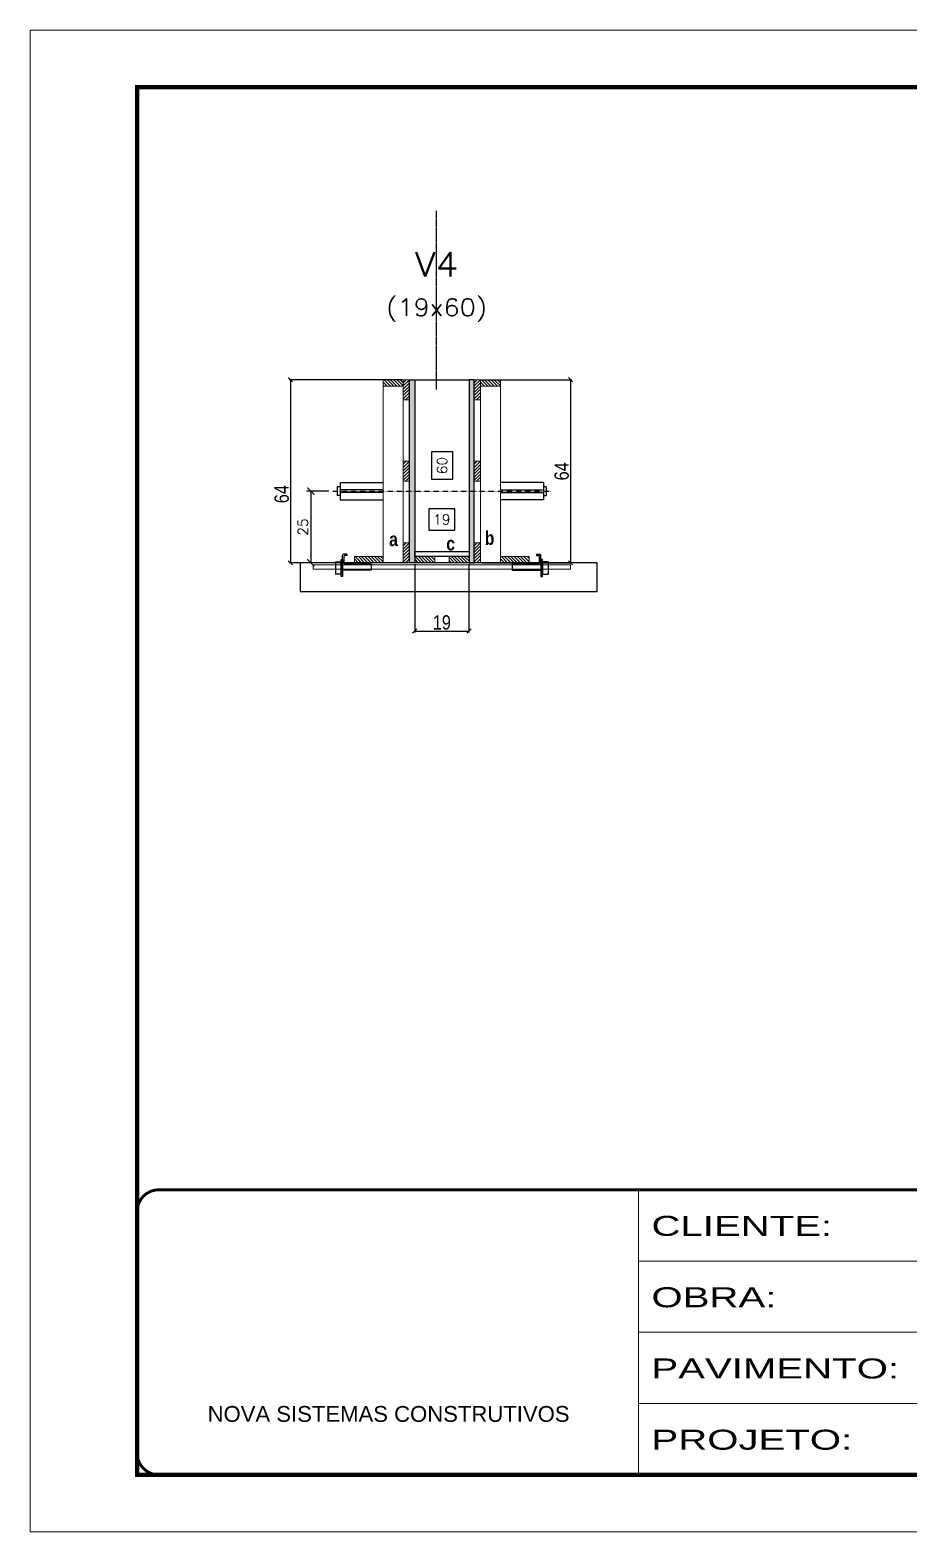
# Model space of a CAD drawing. Extents: x -10448 to -1189, y -11772 to 17235.
# Drawn here: x -5680 to -5065, y 13497 to 14547 of the extents above; entities that cross this region are included whole.
import ezdxf
from ezdxf.enums import TextEntityAlignment as Align

# ---------------------------------------------------------------- set-up
doc = ezdxf.new("R2010")
doc.units = 0
for name, pattern in [('CONTINUO', [0]), ('DASHED', [0.75, 0.5, -0.25]), ('HIDDEN', [0.375, 0.25, -0.125])]:
    doc.linetypes.add(name, pattern=pattern)
for name, color, linetype in [('barrote', 251, 'Continuous'), ('COTA', 241, 'Continuous'), ('Cota Seção (2x)', 4, 'Continuous'), ('detalhes', 4, 'Continuous'), ('Painéis', 200, 'Continuous'), ('presilha', 1, 'Continuous'), ('TENSOR', 3, 'Continuous'), ('Texto de Titulo', 7, 'Continuous'), ('Texto Qtd Sarr', 242, 'Continuous')]:
    doc.layers.add(name, color=color, linetype=linetype)
for name, color, linetype, lineweight in [('CONCRETO', 251, 'Continuous', 25), ('Folhas', 255, 'Continuous', 9), ('Hachura', 251, 'Continuous', 9), ('Madeira', 126, 'Continuous', 18), ('SARRAFO DE PRESSAO', 251, 'DASHED', 9), ('SCO-___-LAJ', 2, 'Continuous', 0), ('Texto Seção', 7, 'Continuous', 15)]:
    doc.layers.add(name, color=color, linetype=linetype, lineweight=lineweight)
doc.styles.add('ARIAL', font='arial.ttf')
doc.styles.add('COTA TECNICA 2X', font='techl___.ttf', dxfattribs={"height": 10})
doc.styles.add('Romans', font='romans.shx')
doc.styles.add('TECNICA', font='techb___.ttf', dxfattribs={"height": 10})
doc.styles.add('Tecnologia', font='')
doc.styles.get('Tecnologia').set_extended_font_data('Forgotten Futurist')
doc.dimstyles.new('Cota Seção (2x)', dxfattribs={"dimtxt": 7, "dimasz": 5, "dimexe": 3, "dimexo": 3, "dimgap": 2, "dimtad": 3, "dimdec": 1, "dimlfac": 0.5, "dimzin": 12, "dimdsep": 46, "dimtxsty": 'Romans', "dimblk": 'ARCHTICK', "dimcen": 0, "dimclrd": 4, "dimclre": 4, "dimclrt": 1, "dimadec": 1, "dimazin": 3, "dimtfac": 1, "dimtdec": 1, "dimtmove": 0, "dimatfit": 3, "dimldrblk": 'OBLIQUE', "dimfxl": 1, "dimtolj": 1, "dimtzin": 12, "dimarcsym": 0})
doc.dimstyles.new('Cota Seção interna', dxfattribs={"dimtxt": 7, "dimasz": 6, "dimexe": 0.18, "dimexo": 2, "dimgap": -4, "dimtad": 3, "dimdec": 1, "dimlfac": 0.5, "dimzin": 12, "dimdsep": 46, "dimtxsty": 'Romans', "dimblk": 'ARCHTICK', "dimcen": 0.09, "dimse1": 1, "dimse2": 1, "dimsd1": 1, "dimsd2": 1, "dimclrd": 180, "dimclre": 5, "dimclrt": 1, "dimadec": 0, "dimazin": 3, "dimtfac": 1, "dimtdec": 1, "dimtofl": 0, "dimtmove": 0, "dimatfit": 3, "dimldrblk": 'ARCHTICK', "dimfxl": 1, "dimtolj": 1, "dimtzin": 0, "dimarcsym": 0})
doc.dimstyles.new('SECAO', dxfattribs={"dimscale": 0.333333, "dimtxt": 5, "dimasz": 9, "dimexe": 3, "dimexo": 3, "dimgap": 3, "dimtad": 1, "dimdec": 1, "dimlfac": 0.5, "dimzin": 12, "dimdsep": 46, "dimtxsty": 'COTA TECNICA 2X', "dimblk1": 'OBLIQUE', "dimblk2": 'OBLIQUE', "dimsah": 1, "dimcen": 0.9, "dimclrd": 4, "dimclre": 4, "dimclrt": 240, "dimadec": 1, "dimazin": 3, "dimtfac": 1, "dimtdec": 1, "dimtmove": 0, "dimatfit": 3, "dimfxl": 1, "dimtolj": 1, "dimtzin": 12, "dimarcsym": 0})

# ---------------------------------------------------------------- blocks, each defined once
blk = doc.blocks.new('9999999999')
at = {"color": 30, "linetype": 'CONTINUO'}
for p, q in [((98564.6, 34230.2), (98564.6, 34429.4)), ((98564.6, 34379.6), (99584, 34379.6)), ((98564.6, 34329.8), (99488, 34329.8)), ((98564.6, 34280), (99488, 34280))]:
    blk.add_line(p, q, dxfattribs=at)
at = {"color": 30, "linetype": 'CONTINUO', "const_width": 2}
blk.add_lwpolyline([(99584, 34230.2), (99584, 34414.4, 0.414214), (99569, 34429.4), (98229, 34429.4, 0.414214), (98214, 34414.4), (98214, 34245.2, 0.414214), (98229, 34230.2), (99584, 34230.2)], format="xyb", dxfattribs=at)
at = {"layer": 'Folhas'}
blk.add_lwpolyline([(98139, 34190.2), (99624, 34190.2), (99624, 35240.2), (98139, 35240.2)], close=True, dxfattribs=at)
at = {"layer": 'Folhas', "color": 30, "const_width": 3}
blk.add_lwpolyline([(98214, 34230.2), (99584, 34230.2), (99584, 35200.2), (98214, 35200.2)], close=True, dxfattribs=at)
at = {"color": 7, "linetype": 'Continuous', "ltscale": 5, "style": 'ARIAL'}
blk.add_text('NOVA SISTEMAS CONSTRUTIVOS', height=11.059, dxfattribs=at).set_placement((98263.2, 34267.2))
at = {"layer": 'Folhas', "color": 7, "style": 'Tecnologia', "width": 1.5}
for s, p in [('CLIENTE:', (98573.7, 34397.2)), ('OBRA:', (98573.7, 34347.3)), ('PAVIMENTO:', (98573.7, 34297.5)), ('PROJETO:', (98573.7, 34247.7))]:
    blk.add_text(s, height=14, dxfattribs=at).set_placement(p)
blk = doc.blocks.new('titulo1')
at = {"layer": 'Defpoints', "color": 252, "linetype": 'HIDDEN', "ltscale": 2}
blk.add_line((0, 0), (0, 125), dxfattribs=at)
at = {"layer": 'Defpoints', "style": 'Romans', "oblique": 15}
blk.add_attdef('FOLHA', text='', height=10, dxfattribs=at).set_placement((0, 15.6), align=Align.MIDDLE_CENTER)
at = {"layer": 'Texto Qtd Sarr', "color": 3, "style": 'Romans', "oblique": 15}
for tag, height, p in [('TITULO', 17, (0, 71.4)), ('SEÇÃO', 12, (0, 41.5))]:
    blk.add_attdef(tag, text='', height=height, dxfattribs=at).set_placement(p, align=Align.MIDDLE_CENTER)
blk = doc.blocks.new('_Oblique')
at = {"color": 0, "linetype": 'ByBlock', "lineweight": -2}
blk.add_line((-0.5, -0.5), (0.5, 0.5), dxfattribs=at)
blk = doc.blocks.new('*D222')
at = {"layer": 'COTA', "color": 4, "lineweight": -2, "transparency": 16777216}
for p, q in [((-5410.7, 14173.6), (-5410.7, 14125.9)), ((-5372.7, 14173.6), (-5372.7, 14125.9)), ((-5410.7, 14126.9), (-5372.7, 14126.9))]:
    blk.add_line(p, q, dxfattribs=at)
at = {"layer": 'Defpoints', "color": 0, "transparency": 16777216}
for p in [(-5410.7, 14174.6), (-5372.7, 14174.6), (-5372.7, 14126.9)]:
    blk.add_point(p, dxfattribs=at)
at = {"layer": 'COTA', "color": 4, "lineweight": -2, "transparency": 16777216, "xscale": 3, "yscale": 3, "zscale": 3, "rotation": 180}
blk.add_blockref('_Oblique', (-5410.7, 14126.9), dxfattribs=at)
at = {"layer": 'COTA', "color": 4, "lineweight": -2, "transparency": 16777216, "xscale": 3, "yscale": 3, "zscale": 3}
blk.add_blockref('_Oblique', (-5372.7, 14126.9), dxfattribs=at)
at = {"layer": 'COTA', "color": 240, "transparency": 16777216, "insert": (-5391.7, 14132.9), "char_height": 10, "attachment_point": 5, "style": 'COTA TECNICA 2X'}
blk.add_mtext('\\A1;19', dxfattribs=at)
blk = doc.blocks.new('*D223')
at = {"layer": 'COTA', "color": 4, "lineweight": -2, "transparency": 16777216}
for p, q in [((-5363.7, 14302.6), (-5300.7, 14302.6)), ((-5301.7, 14302.6), (-5301.7, 14174.6)), ((-5363.7, 14174.6), (-5300.7, 14174.6))]:
    blk.add_line(p, q, dxfattribs=at)
at = {"layer": 'Defpoints', "color": 0, "transparency": 16777216}
for p in [(-5364.7, 14302.6, 0), (-5364.7, 14174.6, 0), (-5301.7, 14174.6)]:
    blk.add_point(p, dxfattribs=at)
at = {"layer": 'COTA', "color": 4, "lineweight": -2, "transparency": 16777216, "xscale": 3, "yscale": 3, "zscale": 3}
for p, rotation in [((-5301.7, 14302.6), 90), ((-5301.7, 14174.6), 270)]:
    blk.add_blockref('_Oblique', p, dxfattribs=dict(at, rotation=rotation))
at = {"layer": 'COTA', "color": 240, "transparency": 16777216, "insert": (-5307.8, 14238.6), "char_height": 10, "attachment_point": 5, "rotation": 90, "style": 'COTA TECNICA 2X'}
blk.add_mtext('\\A1;64', dxfattribs=at)
blk = doc.blocks.new('*D224')
at = {"layer": 'COTA', "color": 4, "lineweight": -2, "transparency": 16777216}
for p, q in [((-5419.7, 14302.6), (-5498.6, 14302.6)), ((-5497.6, 14302.6), (-5497.6, 14174.6)), ((-5419.7, 14174.6), (-5498.6, 14174.6))]:
    blk.add_line(p, q, dxfattribs=at)
at = {"layer": 'Defpoints', "color": 0, "transparency": 16777216}
for p in [(-5418.7, 14302.6), (-5497.6, 14174.6), (-5418.7, 14174.6, 0)]:
    blk.add_point(p, dxfattribs=at)
at = {"layer": 'COTA', "color": 4, "lineweight": -2, "transparency": 16777216, "xscale": 3, "yscale": 3, "zscale": 3}
for p, rotation in [((-5497.6, 14302.6), 90), ((-5497.6, 14174.6), 270)]:
    blk.add_blockref('_Oblique', p, dxfattribs=dict(at, rotation=rotation))
at = {"layer": 'COTA', "color": 240, "transparency": 16777216, "insert": (-5503.7, 14222.6), "char_height": 10, "attachment_point": 5, "rotation": 90, "style": 'COTA TECNICA 2X'}
blk.add_mtext('\\A1;64', dxfattribs=at)
blk = doc.blocks.new('*D237')
at = {"layer": 'Cota Seção (2x)', "color": 180, "lineweight": -2, "transparency": 16777216}
for p, q in [((-5384, 14252.1), (-5399, 14252.1)), ((-5399, 14252.1), (-5399, 14233.1)), ((-5384, 14233.1), (-5384, 14252.1)), ((-5399, 14233.1), (-5384, 14233.1))]:
    blk.add_line(p, q, dxfattribs=at)
at = {"layer": 'Defpoints', "color": 0, "transparency": 16777216}
for p in [(-5372.7, 14302.6, 0), (-5380, 14182.6), (-5372.7, 14182.6, 0)]:
    blk.add_point(p, dxfattribs=at)
at = {"layer": 'Cota Seção (2x)', "color": 1, "transparency": 16777216, "insert": (-5391.5, 14242.6), "char_height": 7, "attachment_point": 5, "rotation": 90, "style": 'Romans'}
blk.add_mtext('\\A1;60', dxfattribs=at)
blk = doc.blocks.new('_ArchTick')
at = {"color": 0, "linetype": 'ByBlock', "const_width": 0.15}
blk.add_lwpolyline([(-0.5, -0.5), (0.5, 0.5)], dxfattribs=at)
blk = doc.blocks.new('*D238')
at = {"layer": 'Cota Seção (2x)', "color": 180, "lineweight": -2, "transparency": 16777216}
for p, q in [((-5382.7, 14212.4), (-5400.7, 14212.4)), ((-5400.7, 14212.4), (-5400.7, 14197.4)), ((-5382.7, 14197.4), (-5382.7, 14212.4)), ((-5400.7, 14197.4), (-5382.7, 14197.4))]:
    blk.add_line(p, q, dxfattribs=at)
at = {"layer": 'Defpoints', "color": 0, "transparency": 16777216}
for p in [(-5372.7, 14193.4), (-5410.7, 14182.6, 0), (-5372.7, 14182.6, 0)]:
    blk.add_point(p, dxfattribs=at)
at = {"layer": 'Cota Seção (2x)', "color": 1, "transparency": 16777216, "insert": (-5391.7, 14204.9), "char_height": 7, "attachment_point": 5, "style": 'Romans'}
blk.add_mtext('\\A1;19', dxfattribs=at)
blk = doc.blocks.new('*D225')
at = {"layer": 'COTA', "color": 4, "lineweight": -2, "transparency": 16777216}
for p, q in [((-5470.8, 14224.7), (-5486.4, 14224.7)), ((-5483.4, 14224.7), (-5483.4, 14174.6)), ((-5455.8, 14174.6), (-5486.4, 14174.6))]:
    blk.add_line(p, q, dxfattribs=at)
at = {"layer": 'Defpoints', "color": 0, "transparency": 16777216}
for p in [(-5467.8, 14224.7), (-5483.4, 14174.6), (-5452.8, 14174.6)]:
    blk.add_point(p, dxfattribs=at)
at = {"layer": 'COTA', "color": 4, "lineweight": -2, "transparency": 16777216, "xscale": 5, "yscale": 5, "zscale": 5}
for p, rotation in [((-5483.4, 14224.7), 90), ((-5483.4, 14174.6), 270)]:
    blk.add_blockref('_ArchTick', p, dxfattribs=dict(at, rotation=rotation))
at = {"layer": 'COTA', "color": 1, "transparency": 16777216, "insert": (-5488.9, 14199.6), "char_height": 7, "attachment_point": 5, "rotation": 90, "style": 'Romans'}
blk.add_mtext('\\A1;25', dxfattribs=at)
blk = doc.blocks.new('PRESILHA METÁLICA 1')
at = {"layer": 'presilha'}
for p, q in [((7.5, 10.6), (7.5, 19.9)), ((12, 21), (8.6, 21)), ((9, 11.6), (9, 18.9)), ((12, 19.5), (9.6, 19.5)), ((12, 21), (12, 19.5)), ((0, 13), (6, 13)), ((0, 13), (0, 0)), ((6, 0), (0, 0)), ((6, 15.5), (7.5, 15.5)), ((6, -2.5), (6, 15.5)), ((6, 13), (6, 0)), ((7.5, 15.5), (7.5, -2.5)), ((37.5, 4.1), (7.5, 4.1)), ((37.5, 11), (9.6, 11)), ((37.5, 11), (37.5, 4.1)), ((7.5, -2.5), (6, -2.5))]:
    blk.add_line(p, q, dxfattribs=at)
for centre, radius, start, end in [((8.6, 19.9), 1.14, 90, 180), ((9.6, 18.9), 0.57, 90, 180), ((9.6, 11.6), 0.57, 180, 270)]:
    blk.add_arc(centre, radius, start, end, dxfattribs=at)

msp = doc.modelspace()

# ---------------------------------------------------------------- hatches: boundary and pattern name
at = {"layer": 'Hachura'}
h = msp.add_hatch(dxfattribs=at)
h.set_pattern_fill('ANSI31', color=256, scale=0.5, angle=90, style=0)
h.set_pattern_definition([(135, (-28283.2744, 22605.8668), (-1.12253202, -1.12253202), [])])
h.paths.add_polyline_path([(-5432.65, 14302.62), (-5432.65, 14298.22), (-5418.65, 14298.22), (-5418.65, 14302.62)])
h = msp.add_hatch(color=256, dxfattribs=at)
h.dxf.hatch_style = 1
h.paths.add_polyline_path([(-5410.65, 14302.62), (-5414.25, 14302.62), (-5414.25, 14288.62), (-5414.25, 14174.62), (-5410.65, 14174.62), (-5410.65, 14179.02)])
h = msp.add_hatch(color=256, dxfattribs=at)
h.dxf.hatch_style = 1
h.paths.add_polyline_path([(-5369.05, 14302.62), (-5372.65, 14302.62), (-5372.65, 14174.62), (-5369.05, 14174.62), (-5369.05, 14188.62)])
h = msp.add_hatch(dxfattribs=at)
h.set_pattern_fill('ANSI31', color=256, scale=0.5, angle=90, style=0)
h.set_pattern_definition([(135, (-28215.2744, 22605.8668), (-1.12253202, -1.12253202), [])])
h.paths.add_polyline_path([(-5364.65, 14302.62), (-5364.65, 14298.22), (-5350.65, 14298.22), (-5350.65, 14302.62)])
h = msp.add_hatch(dxfattribs=at)
h.set_pattern_fill('ANSI31', color=256, scale=0.5, angle=270, style=0)
h.set_pattern_definition([(315, (17531.7802, 5944.9794), (1.12253202, 1.12253202), [])])
h.paths.add_polyline_path([(-5452.84, 14174.62), (-5452.84, 14179.02), (-5432.84, 14179.02), (-5432.84, 14174.62)])
h = msp.add_hatch(dxfattribs=at)
h.set_pattern_fill('ANSI31', color=256, scale=0.5, angle=270, style=0)
h.set_pattern_definition([(315, (17559.966, 5944.9794), (1.12253202, 1.12253202), [])])
h.paths.add_polyline_path([(-5330.65, 14174.62), (-5330.65, 14179.02), (-5350.65, 14179.02), (-5350.65, 14174.62)])
at = {"layer": 'Madeira'}
h = msp.add_hatch(dxfattribs=at)
h.set_pattern_fill('ANSI31', color=256, scale=0.5)
h.set_pattern_definition([(45, (-128930.824, -19581.969), (-1.122532015, 1.122532015), [])])
h.paths.add_polyline_path([(-5414.25, 14302.62), (-5418.65, 14302.62), (-5418.65, 14288.62), (-5414.25, 14288.62)])
h = msp.add_hatch(dxfattribs=at)
h.set_pattern_fill('ANSI31', color=256, scale=0.5)
h.set_pattern_definition([(45, (-128881.224, -19581.969), (-1.122532015, 1.122532015), [])])
h.paths.add_polyline_path([(-5364.65, 14302.62), (-5369.05, 14302.62), (-5369.05, 14288.62), (-5364.65, 14288.62)])
h = msp.add_hatch(dxfattribs=at)
h.set_pattern_fill('ANSI31', color=256, scale=0.5)
h.set_pattern_definition([(45, (-128930.824, -19638.969), (-1.122532015, 1.122532015), [])])
h.paths.add_polyline_path([(-5414.25, 14245.62), (-5418.65, 14245.62), (-5418.65, 14231.62), (-5414.25, 14231.62)])
h = msp.add_hatch(dxfattribs=at)
h.set_pattern_fill('ANSI31', color=256, scale=0.5)
h.set_pattern_definition([(45, (-128881.224, -19638.969), (-1.122532015, 1.122532015), [])])
h.paths.add_polyline_path([(-5364.65, 14245.62), (-5369.05, 14245.62), (-5369.05, 14231.62), (-5364.65, 14231.62)])
h = msp.add_hatch(dxfattribs=at)
h.set_pattern_fill('ANSI31', color=256, scale=0.5)
h.set_pattern_definition([(45, (-128930.824, -19695.969), (-1.122532015, 1.122532015), [])])
h.paths.add_polyline_path([(-5414.25, 14188.62), (-5418.65, 14188.62), (-5418.65, 14174.62), (-5414.25, 14174.62)])
h = msp.add_hatch(dxfattribs=at)
h.set_pattern_fill('ANSI31', color=256, scale=0.5)
h.set_pattern_definition([(45, (-128881.224, -19695.969), (-1.122532015, 1.122532015), [])])
h.paths.add_polyline_path([(-5364.65, 14188.62), (-5369.05, 14188.62), (-5369.05, 14174.62), (-5364.65, 14174.62)])
h = msp.add_hatch(dxfattribs=at)
h.set_pattern_fill('ANSI31', color=256, scale=0.5, angle=90)
h.set_pattern_definition([(135, (28507.9378, -109337.5466), (-1.122532015, -1.122532015), [])])
h.paths.add_polyline_path([(-5410.65, 14179.02), (-5410.65, 14174.62), (-5396.65, 14174.62), (-5396.65, 14179.02)])
h = msp.add_hatch(dxfattribs=at)
h.set_pattern_fill('ANSI31', color=256, scale=0.5, angle=90)
h.set_pattern_definition([(135, (28483.9378, -109337.5466), (-1.122532015, -1.122532015), [])])
h.paths.add_polyline_path([(-5386.65, 14179.02), (-5386.65, 14174.62), (-5372.65, 14174.62), (-5372.65, 14179.02)])

# ---------------------------------------------------------------- linework, layer by layer
at = {"ltscale": 3}
for p, q in [((-5464.84, 14227.67, 0), (-5464.84, 14221.67, 0)), ((-5462.84, 14227.67, 0), (-5464.84, 14227.67, 0)), ((-5462.84, 14230.67, 0), (-5462.84, 14218.67, 0)), ((-5462.84, 14230.67, 0), (-5432.84, 14230.67, 0)), ((-5320.65, 14230.67, 0), (-5350.65, 14230.67, 0)), ((-5320.65, 14230.67, 0), (-5320.65, 14218.67, 0)), ((-5318.65, 14227.67, 0), (-5320.65, 14227.67, 0)), ((-5318.65, 14227.67, 0), (-5318.65, 14221.67, 0)), ((-5462.84, 14221.67, 0), (-5464.84, 14221.67, 0)), ((-5432.84, 14225.67, 0), (-5462.84, 14225.67, 0)), ((-5432.84, 14223.67, 0), (-5462.84, 14223.67, 0)), ((-5462.84, 14218.67, 0), (-5432.84, 14218.67, 0)), ((-5350.65, 14225.67, 0), (-5320.65, 14225.67, 0)), ((-5350.65, 14223.67, 0), (-5320.65, 14223.67, 0)), ((-5320.65, 14218.67, 0), (-5350.65, 14218.67, 0)), ((-5320.65, 14221.67, 0), (-5318.65, 14221.67, 0))]:
    msp.add_line(p, q, dxfattribs=at)
at = {"layer": 'barrote', "elevation": 0}
msp.add_lwpolyline([(-5490.7, 14154.62), (-5282.93, 14154.62), (-5282.93, 14174.62), (-5490.7, 14174.62)], close=True, dxfattribs=at)
at = {"layer": 'CONCRETO', "linetype": 'Continuous'}
msp.add_line((-5410.65, 14302.62, 0), (-5372.65, 14302.62), dxfattribs=at)
at = {"layer": 'Madeira', "elevation": 0}
for points in [[(-5432.65, 14302.62), (-5432.65, 14298.22), (-5418.65, 14298.22), (-5418.65, 14302.62)], [(-5432.65, 14174.62), (-5418.65, 14174.62), (-5418.65, 14302.62), (-5432.65, 14302.62)], [(-5414.25, 14302.62), (-5414.25, 14288.62), (-5418.65, 14288.62), (-5418.65, 14302.62)], [(-5364.65, 14302.62), (-5364.65, 14288.62), (-5369.05, 14288.62), (-5369.05, 14302.62)], [(-5364.65, 14302.62), (-5364.65, 14298.22), (-5350.65, 14298.22), (-5350.65, 14302.62)], [(-5364.65, 14174.62), (-5350.65, 14174.62), (-5350.65, 14302.62), (-5364.65, 14302.62)], [(-5414.25, 14245.62), (-5414.25, 14231.62), (-5418.65, 14231.62), (-5418.65, 14245.62)], [(-5364.65, 14245.62), (-5364.65, 14231.62), (-5369.05, 14231.62), (-5369.05, 14245.62)], [(-5414.25, 14188.62), (-5414.25, 14174.62), (-5418.65, 14174.62), (-5418.65, 14188.62)], [(-5364.65, 14188.62), (-5364.65, 14174.62), (-5369.05, 14174.62), (-5369.05, 14188.62)], [(-5452.84, 14174.62), (-5452.84, 14179.02), (-5432.84, 14179.02), (-5432.84, 14174.62)], [(-5396.65, 14179.02), (-5410.65, 14179.02), (-5410.65, 14174.62), (-5396.65, 14174.62)], [(-5372.65, 14179.02), (-5386.65, 14179.02), (-5386.65, 14174.62), (-5372.65, 14174.62)], [(-5330.65, 14174.62), (-5330.65, 14179.02), (-5350.65, 14179.02), (-5350.65, 14174.62)]]:
    msp.add_lwpolyline(points, close=True, dxfattribs=at)
at = {"layer": 'Painéis', "linetype": 'Continuous', "elevation": 0}
for points in [[(-5414.25, 14174.62), (-5414.25, 14302.62), (-5410.65, 14302.62), (-5410.65, 14174.62)], [(-5369.05, 14174.62), (-5369.05, 14302.62), (-5372.65, 14302.62), (-5372.65, 14174.62)], [(-5410.65, 14182.62), (-5372.65, 14182.62), (-5372.65, 14179.02), (-5410.65, 14179.02)]]:
    msp.add_lwpolyline(points, close=True, dxfattribs=at)
at = {"layer": 'SCO-___-LAJ', "color": 1, "elevation": 0}
msp.add_lwpolyline([(-5481.69, 14173.29), (-5301.8, 14173.29), (-5301.8, 14170.09), (-5481.69, 14170.09)], close=True, dxfattribs=at)
at = {"layer": 'TENSOR', "linetype": 'HIDDEN', "ltscale": 0.5}
msp.add_line((-5467.84, 14224.67, 0), (-5315.35, 14224.67, 0), dxfattribs=at)

# ---------------------------------------------------------------- block references
at = {"layer": 'presilha', "yscale": 0.6666666666666666, "zscale": 0.6666666666666666}
for p, xscale in [((-5466.11, 14166.66), 0.6666666666666666), ((-5317.39, 14166.66, 0), -0.6666666666666666)]:
    msp.add_blockref('PRESILHA METÁLICA 1', p, dxfattribs=dict(at, xscale=xscale))
at = {"layer": 'SARRAFO DE PRESSAO', "color": 6, "linetype": 'ByBlock'}
msp.add_blockref('9999999999', (-103818.76, -20693.13), dxfattribs=at)
at = {"layer": 'Texto Seção'}
ref = msp.add_blockref('titulo1', (-5395.32, 14295.68), dxfattribs=at)
ref.add_attrib('TITULO', 'V4', dxfattribs={"layer": 'Texto de Titulo', "color": 7, "height": 17, "style": 'Romans', "width": 1.1}).set_placement((-5395.32, 14383.18), align=Align.MIDDLE_CENTER)
ref.add_attrib('SEÇÃO', '(19x60)', dxfattribs={"layer": 'Texto de Titulo', "color": 7, "height": 12, "style": 'Romans', "width": 1.1}).set_placement((-5395.32, 14353.18), align=Align.MIDDLE_CENTER)

# ---------------------------------------------------------------- texts
at = {"layer": 'detalhes', "style": 'TECNICA'}
for s, p in [('b', (-5361.67, 14187.15)), ('a', (-5428.55, 14186.28)), ('c', (-5388.61, 14183.28))]:
    msp.add_text(s, height=9.6, dxfattribs=at).set_placement(p)

# ---------------------------------------------------------------- dimensions: what is measured, and where the dimension line sits
at = {"layer": 'COTA'}
dim = msp.add_linear_dim(base=(-5497.56, 14174.62), p1=(-5418.65, 14302.62), p2=(-5418.65, 14174.62, 0), angle=90, dimstyle='SECAO', dxfattribs=at)
dim.commit()
dim.dimension.update_dxf_attribs({"geometry": '*D224', "text_midpoint": (-5497.56, 14222.62), "dimtype": 160})
for base, p1, p2, dimstyle, picture, middle in [((-5301.72, 14174.62), (-5364.65, 14302.62, 0), (-5364.65, 14174.62, 0), 'SECAO', '*D223', (-5307.83, 14238.62)), ((-5483.4, 14174.62, 0), (-5467.84, 14224.67, 0), (-5452.84, 14174.62, 0), 'Cota Seção (2x)', '*D225', (-5488.9, 14199.65, 0))]:
    dim = msp.add_linear_dim(base=base, p1=p1, p2=p2, angle=90, dimstyle=dimstyle, dxfattribs=at)
    dim.commit()
    dim.dimension.update_dxf_attribs({"geometry": picture, "text_midpoint": middle})
dim = msp.add_linear_dim(base=(-5372.65, 14126.86), p1=(-5410.65, 14174.62), p2=(-5372.65, 14174.62), dimstyle='SECAO', dxfattribs=at)
dim.commit()
dim.dimension.update_dxf_attribs({"geometry": '*D222', "text_midpoint": (-5391.65, 14126.86), "dimtype": 160})
at = {"layer": 'Cota Seção (2x)'}
dim = msp.add_linear_dim(base=(-5379.98, 14182.62), p1=(-5372.65, 14302.62, 0), p2=(-5372.65, 14182.62, 0), angle=90, dimstyle='Cota Seção interna', dxfattribs=at)
dim.commit()
dim.dimension.update_dxf_attribs({"geometry": '*D237', "text_midpoint": (-5391.48, 14242.62)})
dim = msp.add_linear_dim(base=(-5372.65, 14193.38), p1=(-5410.65, 14182.62, 0), p2=(-5372.65, 14182.62, 0), dimstyle='Cota Seção interna', dxfattribs=at)
dim.commit()
dim.dimension.update_dxf_attribs({"geometry": '*D238', "text_midpoint": (-5391.65, 14204.88)})

doc.saveas('drawing.dxf')
